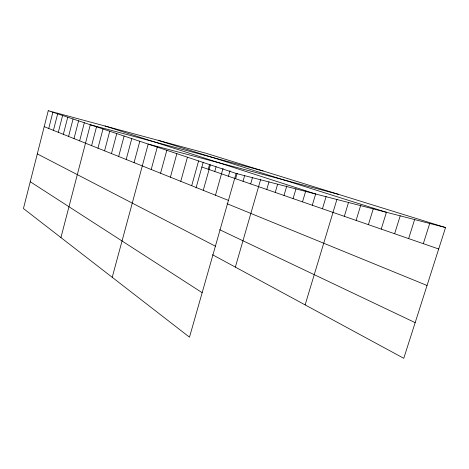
<?xml version="1.0" encoding="UTF-8"?>
<svg xmlns="http://www.w3.org/2000/svg" width="469" height="469" viewBox="0 0 469 469"><rect width="100%" height="100%" fill="white"/><g stroke="black" fill="none" stroke-linecap="round" stroke-linejoin="round"><path stroke-width="0.7" d="M48.248 110.696L23.45 208.535L189.494 337.176L236.106 173.46L48.248 110.696L205.756 153.181L445.55 227.553L403.768 358.304L212.527 254.749M48.741 128.477L52.868 112.238M53.437 130.359L57.652 113.832M58.303 132.305L62.606 115.491M63.344 134.327L67.741 117.203M68.574 136.42L73.064 118.985M74.008 138.595L78.599 120.832M79.648 140.852L84.344 122.749M60.929 237.572L90.312 124.748L263.109 170.968M91.607 145.642L96.526 126.823M97.957 148.181L102.998 128.987M104.575 150.83L109.74 131.238M111.47 153.592L116.769 133.583M118.675 156.476L124.109 136.039M126.196 159.489L131.783 138.601M134.064 162.637L139.803 141.28M112.226 277.314L148.204 144.089L338.454 194.336M151.206 169.497L157.279 147.119M160.556 173.243L166.823 150.309M170.399 177.182L176.86 153.662M180.764 181.333L187.442 157.197M191.698 185.706L198.598 160.926M196.054 187.922L203.241 162.186M208.224 169.233L209.602 164.308M203.253 190.332L210.393 164.865M214.755 171.49L216.092 166.735M215.476 195.227L223.051 168.301M228.438 176.227L230.027 170.622M235.608 178.712L237.156 173.272M243.018 181.274L244.595 175.752M250.669 183.918L252.486 177.604M235.35 267.107L260.746 179.152M266.761 189.494L268.977 181.861M275.233 192.425L277.601 184.311M284.003 195.456L286.829 185.83M293.096 198.604L295.98 188.802M302.517 201.863L305.759 190.918M312.295 205.246L315.619 194.102M322.449 208.764L326.131 196.482M305.131 304.891L336.982 199.202M344.316 216.326L348.455 202.667M356.1 220.407L360.784 205.076M368.394 224.663L373.453 208.195M381.221 229.101L386.456 212.187M394.628 233.738L400.233 215.769M408.646 238.592L414.655 219.469M423.319 243.669L429.739 223.414M236.106 173.46L445.55 227.553M158.387 140.401L386.28 212.246M105.056 126.014L315.836 194.049M201.887 167.04L438.697 248.992M44.203 126.665L228.432 200.415M227.06 203.698L427.042 285.48M219.662 229.704L415.165 322.643M37.297 153.908L215.4 246.19M30.239 181.743L202.157 292.685"/></g></svg>
